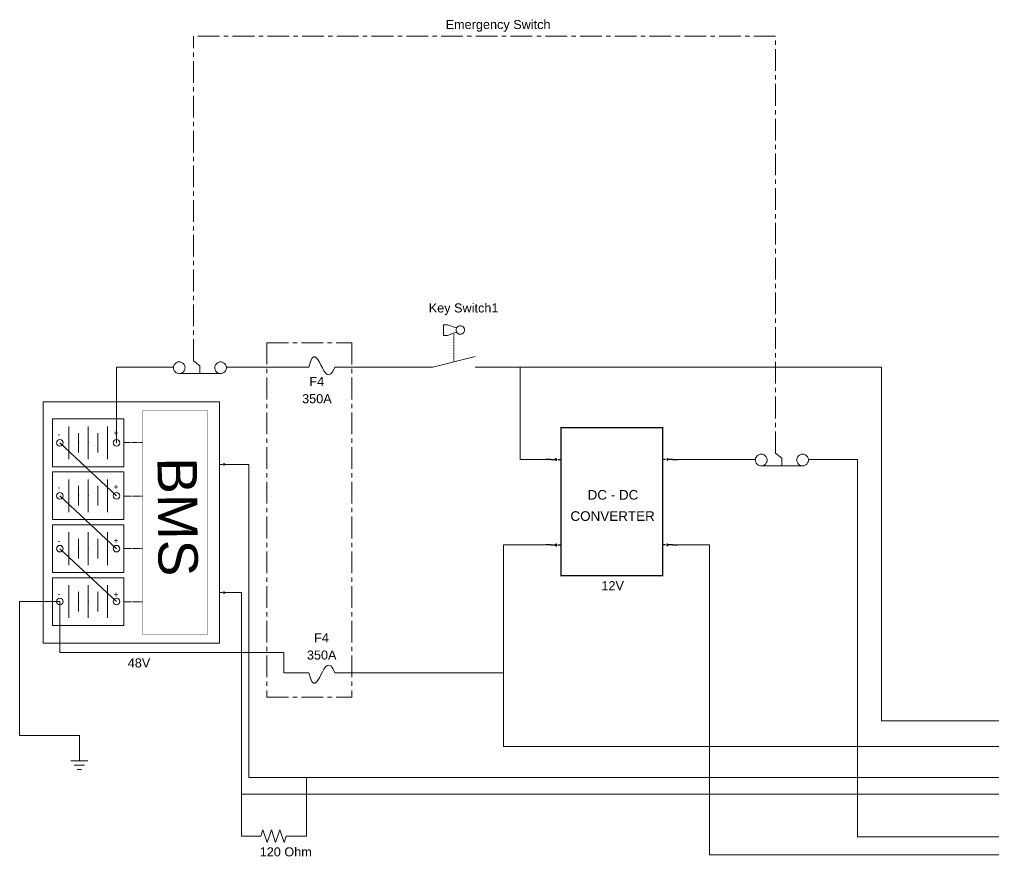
# Model space of a CAD drawing. Header units: inches. Extents: x 34 to 1574, y 72 to 573.
# Drawn here: x 34 to 604, y 83 to 573 of the extents above; entities that cross this region are included whole.
import ezdxf

# ---------------------------------------------------------------- set-up
doc = ezdxf.new("R2010")
doc.units = ezdxf.units.IN
doc.header["$MEASUREMENT"] = 0
for name, pattern in [('CENTERX2', [20.32, 12.7, -2.54, 2.54, -2.54]), ('DASH_DEFAULT_255_2_778_0_0', [0.9276, -0.3984, 0.5292]), ('DASHED', [0.75, 0.5, -0.25])]:
    doc.linetypes.add(name, pattern=pattern)
for name, color, linetype in [('CHANNELS', 40, 'Continuous'), ('CONNBLOCK', 3, 'Continuous'), ('DEFAULT_255_2_778', 255, 'Continuous'), ('DEFAULT_255_2_778_0_0', 255, 'DASH_DEFAULT_255_2_778_0_0'), ('DEFAULT_4_2_778', 4, 'Continuous'), ('FORMAT', 7, 'Continuous')]:
    doc.layers.add(name, color=color, linetype=linetype)
doc.styles.get("Standard").update_dxf_attribs({"font": 'arial.ttf'})

# ---------------------------------------------------------------- blocks, each defined once
blk = doc.blocks.new('*U10')
at = {"insert": (-2.71, 1.77), "char_height": 3.54, "attachment_point": 1}
blk.add_mtext_dynamic_manual_height_columns('-', width=5.4158, gutter_width=17.68, heights=[0], dxfattribs=at)
blk = doc.blocks.new('*U11')
at = {"color": 0, "linetype": 'ByBlock', "lineweight": -2, "transparency": 16777216}
for p in [(0, 0), (0, -31.11), (0, -62.23), (0, -93.34)]:
    blk.add_blockref('*U10', p, dxfattribs=at)
blk = doc.blocks.new('*U12')
at = {"insert": (-2.65, 1.77), "char_height": 3.54, "attachment_point": 1}
blk.add_mtext_dynamic_manual_height_columns('+', width=5.3033, gutter_width=17.68, heights=[0], dxfattribs=at)
blk = doc.blocks.new('*U13')
at = {"color": 0, "linetype": 'ByBlock', "lineweight": -2, "transparency": 16777216}
for p in [(0, 0), (0, -31.47), (0, -62.93), (0, -94.4)]:
    blk.add_blockref('*U12', p, dxfattribs=at)
blk = doc.blocks.new('*U14')
for p, q in [((1.57, 0.42), (1.99, 0.42)), ((-1.46, 0), (1.15, 0)), ((1.57, -0.42), (1.99, -0.42)), ((2.83, 0), (4.39, 0))]:
    blk.add_line(p, q)
blk.add_arc((1.57, 0), 0.419, 90, 270)
blk.add_trace([(2.83, -0.17), (2.83, 0.17), (1.57, -0.17), (1.57, 0.17)])
at = {"layer": 'CHANNELS'}
blk.add_line((-1.46, 0), (-4.39, 0), dxfattribs=at)
blk = doc.blocks.new('*U15')
at = {"color": 0, "linetype": 'ByBlock', "lineweight": -2, "transparency": 16777216}
for p in [(0, 0), (0, -50)]:
    blk.add_blockref('*U14', p, dxfattribs=at)
blk = doc.blocks.new('*U16')
for p, q in [((1.57, 0.42), (1.99, 0.42)), ((-1.46, 0), (1.15, 0)), ((1.57, -0.42), (1.99, -0.42)), ((2.83, 0), (4.39, 0))]:
    blk.add_line(p, q)
blk.add_arc((1.57, 0), 0.419, 90, 270)
blk.add_trace([(2.83, -0.17), (2.83, 0.17), (1.57, -0.17), (1.57, 0.17)])
at = {"layer": 'CHANNELS'}
blk.add_line((-1.46, 0), (-4.39, 0), dxfattribs=at)
blk = doc.blocks.new('*U17')
at = {"color": 0, "linetype": 'ByBlock', "lineweight": -2, "transparency": 16777216}
for p in [(0, 0), (0, -50)]:
    blk.add_blockref('*U16', p, dxfattribs=at)

msp = doc.modelspace()

# ---------------------------------------------------------------- linework, layer by layer
at = {"color": 7, "linetype": 'CENTERX2', "lineweight": 5}
for p, q in [((476.05, 563.03), (135.67, 563.03)), ((135.67, 373.12), (135.67, 563.03)), ((476.05, 319.15), (476.05, 563.03))]:
    msp.add_line(p, q, dxfattribs=at)
at = {"color": 242, "lineweight": 5, "true_color": 0xcd2027}
for p, q in [((90.64, 325.17), (90.64, 369.4)), ((326.72, 315.42), (341.72, 315.42))]:
    msp.add_line(p, q, dxfattribs=at)
at = {"color": 1, "lineweight": 5}
for p, q in [((172.26, 369.4), (201.42, 369.41)), ((201.42, 369.41), (203.26, 369.41)), ((256.98, 369.41), (218.26, 369.41)), ((317, 369.41), (538.09, 369.41)), ((326.72, 315.42), (326.72, 369.41)), ((538.09, 369.41), (538.09, 162.62)), ((538.09, 162.62), (745.29, 162.62))]:
    msp.add_line(p, q, dxfattribs=at)
at = {"lineweight": 5}
for p, q in [((90.64, 294.22), (57.51, 325.17)), ((152.34, 312.57), (150.78, 312.57)), ((153.6, 312.99), (153.18, 312.99)), ((153.6, 312.15), (153.18, 312.15)), ((156.64, 312.57), (154.02, 312.57)), ((90.64, 263.26), (57.51, 294.22)), ((90.64, 232.3), (57.51, 263.26)), ((152.34, 237.54), (150.78, 237.54)), ((153.6, 237.95), (153.18, 237.95)), ((153.6, 237.12), (153.18, 237.12)), ((156.64, 237.54), (154.02, 237.54))]:
    msp.add_line(p, q, dxfattribs=at)
at = {"color": 2, "linetype": 'DASHED', "lineweight": 5}
for p, q in [((95, 325.27), (105.81, 325.27)), ((95.04, 293.96), (105.84, 293.96)), ((95.04, 263.35), (105.84, 263.35)), ((95.04, 232.09), (105.84, 232.09))]:
    msp.add_line(p, q, dxfattribs=at)
at = {"color": 244, "lineweight": 5, "true_color": 0x991b1e}
for p, q in [((418.78, 315.42), (448.77, 315.43)), ((510.78, 315.43), (523.98, 315.43)), ((523.98, 315.43), (523.98, 94.66)), ((523.98, 94.66), (872.28, 94.66))]:
    msp.add_line(p, q, dxfattribs=at)
at = {"color": 2, "lineweight": 5}
for p, q in [((159.56, 312.57), (168.08, 312.57)), ((168.08, 312.57), (168.08, 129.45)), ((168.08, 129.45), (1266.69, 129.45)), ((201.69, 95.08), (201.69, 129.45))]:
    msp.add_line(p, q, dxfattribs=at)
at = {"color": 5, "lineweight": 5}
for p, q in [((317, 190.69), (317, 265.42)), ((317, 265.42), (341.72, 265.42)), ((418.78, 265.42), (437.5, 265.42)), ((437.5, 265.42), (437.5, 84.23)), ((33.89, 153.99), (33.89, 232.3)), ((57.51, 232.3), (33.89, 232.3)), ((57.51, 232.3), (57.51, 202.5)), ((57.51, 202.5), (188.5, 202.5)), ((188.5, 202.5), (188.5, 190.69)), ((188.5, 190.69), (201.42, 190.69)), ((219.92, 190.69), (317, 190.69)), ((317, 190.69), (317, 147.5)), ((68.91, 153.99), (33.89, 153.99)), ((317, 147.5), (759.46, 147.5)), ((437.5, 84.23), (872.31, 84.23))]:
    msp.add_line(p, q, dxfattribs=at)
at = {"color": 3, "lineweight": 5}
for p, q in [((159.56, 237.54), (163.67, 237.54)), ((163.67, 237.54), (163.67, 119.63)), ((163.67, 119.63), (1216.95, 119.63)), ((163.67, 119.63), (163.67, 95.08))]:
    msp.add_line(p, q, dxfattribs=at)
at = {"color": 6, "lineweight": 5}
msp.add_lwpolyline([(47.71, 349.09), (150.78, 349.09), (150.78, 207.97), (47.71, 207.97)], close=True, dxfattribs=at)
at = {"color": 32, "lineweight": 5, "true_color": 0xcd6928, "const_width": 0.2}
msp.add_lwpolyline([(105.87, 343.81), (143.98, 343.81), (143.98, 213.31), (105.87, 213.31)], close=True, dxfattribs=at)
at = {"lineweight": 5}
for centre, radius, start, end in [((291.7, 391.12), 2.48, 100.667, 159.5796), ((291.71, 391.08), 2.51, 89.969, 100.6031), ((291.71, 391.11), 2.49, 69.6503, 90.0831), ((291.72, 391.12), 2.48, 10.6655, 69.579), ((291.72, 391.12), 2.49, 159.6505, 180.083), ((291.74, 391.11), 2.51, 179.969, 190.6031), ((291.7, 391.11), 2.48, 190.6668, 249.5781), ((291.71, 391.12), 2.49, 249.6494, 270.0829), ((291.71, 391.15), 2.51, 269.969, 280.6025), ((291.72, 391.11), 2.48, 280.6653, 339.5775), ((291.7, 391.11), 2.49, 339.6492, 0.0829), ((291.68, 391.11), 2.51, 359.969, 10.6025), ((127.3, 369.1), 3.4, 108.8278, 163.0991), ((127.3, 369.08), 3.42, 91.4196, 108.7538), ((127.3, 368.99), 3.51, 89.9994, 91.476), ((127.31, 369.07), 3.43, 73.186, 90.0639), ((127.31, 369.1), 3.4, 18.8294, 73.0996), ((151.48, 369.1), 3.4, 108.8278, 163.0991), ((151.48, 369.08), 3.42, 91.4196, 108.7538), ((151.49, 368.99), 3.51, 89.9994, 91.476), ((151.49, 369.07), 3.43, 73.186, 90.0639), ((151.49, 369.1), 3.4, 18.8294, 73.0996), ((127.32, 369.1), 3.43, 163.1858, 180.064), ((127.4, 369.09), 3.51, 179.9994, 181.476), ((127.31, 369.09), 3.42, 181.4196, 198.7536), ((127.3, 369.09), 3.4, 198.8272, 253.0976), ((127.3, 369.11), 3.43, 253.1849, 270.0639), ((127.3, 369.19), 3.51, 269.9992, 271.4763), ((127.31, 369.1), 3.42, 271.4198, 288.7546), ((127.31, 369.09), 3.4, 288.8288, 343.0981), ((127.29, 369.1), 3.42, 1.4197, 18.7549), ((127.28, 369.09), 3.43, 343.1851, 0.0639), ((127.2, 369.09), 3.51, 359.9992, 1.4763), ((151.51, 369.1), 3.43, 163.1858, 180.064), ((151.59, 369.09), 3.51, 179.9994, 181.476), ((151.5, 369.09), 3.42, 181.4196, 198.7536), ((151.48, 369.09), 3.4, 198.8272, 253.0976), ((151.48, 369.11), 3.43, 253.1849, 270.0639), ((151.49, 369.19), 3.51, 269.9992, 271.4763), ((151.49, 369.1), 3.42, 271.4198, 288.7546), ((151.49, 369.09), 3.4, 288.8288, 343.0981), ((151.48, 369.1), 3.42, 1.4197, 18.7549), ((151.47, 369.09), 3.43, 343.1851, 0.0639), ((151.39, 369.09), 3.51, 359.9992, 1.4763), ((467.7, 315.12), 3.43, 163.1858, 180.064), ((467.78, 315.12), 3.51, 179.9994, 181.476), ((467.69, 315.11), 3.42, 181.4196, 198.7536), ((467.67, 315.12), 3.4, 108.8278, 163.0991), ((467.67, 315.11), 3.4, 198.8272, 253.0976), ((467.67, 315.11), 3.42, 91.4196, 108.7538), ((467.68, 315.02), 3.51, 89.9994, 91.476), ((467.68, 315.1), 3.43, 73.186, 90.0639), ((467.69, 315.12), 3.4, 18.8294, 73.0996), ((467.69, 315.11), 3.4, 288.8288, 343.0981), ((467.67, 315.12), 3.42, 1.4197, 18.7549), ((467.66, 315.11), 3.43, 343.1851, 0.0639), ((467.58, 315.12), 3.51, 359.9992, 1.4763), ((491.88, 315.12), 3.43, 163.1858, 180.064), ((491.96, 315.12), 3.51, 179.9994, 181.476), ((491.87, 315.11), 3.42, 181.4196, 198.7536), ((491.86, 315.12), 3.4, 108.8278, 163.0991), ((491.86, 315.11), 3.4, 198.8272, 253.0976), ((491.86, 315.11), 3.42, 91.4196, 108.7538), ((491.86, 315.02), 3.51, 89.9994, 91.476), ((491.87, 315.1), 3.43, 73.186, 90.0639), ((491.87, 315.12), 3.4, 18.8294, 73.0996), ((491.87, 315.11), 3.4, 288.8288, 343.0981), ((491.86, 315.12), 3.42, 1.4197, 18.7549), ((491.84, 315.11), 3.43, 343.1851, 0.0639), ((491.77, 315.12), 3.51, 359.9992, 1.4763), ((153.6, 312.57), 0.419, 270, 90), ((467.68, 315.14), 3.43, 253.1849, 270.0639), ((467.68, 315.21), 3.51, 269.9992, 271.4763), ((467.69, 315.13), 3.42, 271.4198, 288.7546), ((491.86, 315.14), 3.43, 253.1849, 270.0639), ((491.86, 315.21), 3.51, 269.9992, 271.4763), ((491.87, 315.13), 3.42, 271.4198, 288.7546), ((153.6, 237.54), 0.419, 270, 90)]:
    msp.add_arc(centre, radius, start, end, dxfattribs=at)
for points in [[(152.34, 312.73), (152.34, 312.4), (153.6, 312.73), (153.6, 312.4)], [(152.34, 237.7), (152.34, 237.37), (153.6, 237.7), (153.6, 237.37)]]:
    msp.add_trace(points, dxfattribs=at)
at = {"layer": 'CHANNELS', "lineweight": 5}
for p, q in [((156.64, 312.57), (159.56, 312.57)), ((156.64, 237.54), (159.56, 237.54))]:
    msp.add_line(p, q, dxfattribs=at)
at = {"layer": 'CONNBLOCK', "linetype": 'CENTERX2', "lineweight": 5}
for p, q in [((178.5, 383.6), (228.2, 383.6)), ((178.5, 383.6), (178.5, 176.5)), ((228.2, 383.6), (228.2, 176.5)), ((178.5, 176.5), (228.2, 176.5))]:
    msp.add_line(p, q, dxfattribs=at)
at = {"layer": 'CONNBLOCK', "lineweight": 5, "const_width": 0.75}
msp.add_lwpolyline([(350.5, 334), (410, 334), (410, 247.5), (350.5, 247.5)], close=True, dxfattribs=at)
at = {"layer": 'DEFAULT_255_2_778', "lineweight": 5}
for p, q in [((284.27, 394.21), (281.79, 394.21)), ((281.79, 394.21), (281.79, 388.01)), ((289.23, 392.35), (284.27, 394.21)), ((291.71, 393.59), (291.71, 393.59)), ((281.79, 388.01), (284.27, 388.01)), ((284.27, 388.01), (289.23, 389.87)), ((135.67, 373.12), (139.39, 370.15)), ((300.39, 375.61), (275.59, 369.41)), ((123.89, 369.09), (123.89, 369.09)), ((126.99, 365.68), (151.8, 365.68)), ((139.39, 370.15), (139.39, 365.68)), ((148.08, 369.09), (148.08, 369.09)), ((275.59, 369.41), (256.98, 369.41)), ((319, 369.41), (300.39, 369.41)), ((476.05, 319.15), (479.77, 316.17)), ((448.77, 315.43), (464.27, 315.43)), ((464.27, 315.12), (464.27, 315.12)), ((479.77, 316.17), (479.77, 311.71)), ((488.45, 315.12), (488.45, 315.12)), ((510.78, 315.43), (495.27, 315.43)), ((467.37, 311.71), (492.17, 311.71)), ((68.91, 153.99), (68.91, 139.11)), ((63.94, 139.11), (73.87, 139.11)), ((65.81, 136.63), (72.01, 136.63)), ((67.67, 134.15), (70.15, 134.15)), ((175.02, 95.08), (176.26, 98.8)), ((176.26, 98.8), (178.74, 91.36)), ((178.74, 91.36), (181.23, 98.8)), ((181.23, 98.8), (183.71, 91.36)), ((183.71, 91.36), (186.19, 98.8)), ((186.19, 98.8), (188.67, 91.36)), ((163.67, 95.08), (175.02, 95.08)), ((188.67, 91.36), (189.91, 95.08)), ((189.91, 95.08), (201.69, 95.08))]:
    msp.add_line(p, q, dxfattribs=at)
at = {"layer": 'DEFAULT_255_2_778', "color": 1, "lineweight": 5}
for p, q in [((90.64, 369.4), (123.89, 369.4)), ((170.4, 369.4), (154.9, 369.4))]:
    msp.add_line(p, q, dxfattribs=at)
at = {"layer": 'DEFAULT_255_2_778_0_0', "lineweight": 5}
msp.add_line((287.99, 372.51), (287.99, 389.25), dxfattribs=at)
at = {"layer": 'DEFAULT_4_2_778', "color": 1, "lineweight": 5}
msp.add_line((172.26, 369.4), (169.16, 369.4), dxfattribs=at)
at = {"layer": 'FORMAT', "lineweight": 5}
for p, q in [((201.42, 369.41), (203.08, 369.41)), ((218.26, 369.41), (219.92, 369.41)), ((53.21, 339.16), (94.94, 339.16)), ((53.21, 339.16), (53.21, 311.18)), ((94.94, 339.16), (94.94, 311.18)), ((62.84, 315.59), (62.84, 334.75)), ((68.49, 319.45), (68.49, 330.89)), ((74.08, 315.59), (74.08, 334.75)), ((53.21, 311.18), (94.94, 311.18)), ((53.21, 308.21), (94.94, 308.21)), ((53.21, 308.21), (53.21, 280.23)), ((94.94, 308.21), (94.94, 280.23)), ((62.84, 284.64), (62.84, 303.79)), ((74.08, 284.64), (74.08, 303.79)), ((68.49, 288.49), (68.49, 299.94)), ((53.21, 280.23), (94.94, 280.23)), ((53.21, 277.25), (94.94, 277.25)), ((53.21, 277.25), (53.21, 249.27)), ((94.94, 277.25), (94.94, 249.27)), ((62.84, 253.68), (62.84, 272.84)), ((68.49, 257.54), (68.49, 268.98)), ((74.08, 253.68), (74.08, 272.84)), ((53.21, 249.27), (94.94, 249.27)), ((53.21, 246.29), (94.94, 246.29)), ((53.21, 246.29), (53.21, 218.32)), ((94.94, 246.29), (94.94, 218.32)), ((62.84, 222.73), (62.84, 241.88)), ((74.08, 222.73), (74.08, 241.88)), ((68.49, 226.58), (68.49, 238.03)), ((53.21, 218.32), (94.94, 218.32))]:
    msp.add_line(p, q, dxfattribs=at)
at = {"layer": 'FORMAT', "color": 7, "linetype": 'Continuous', "lineweight": 5}
for p, q in [((79.66, 319.45), (79.66, 330.89)), ((85.31, 315.59), (85.31, 334.75)), ((85.31, 284.64), (85.31, 303.79)), ((79.66, 288.49), (79.66, 299.94)), ((79.66, 257.54), (79.66, 268.98)), ((85.31, 253.68), (85.31, 272.84)), ((85.31, 222.73), (85.31, 241.88)), ((79.66, 226.58), (79.66, 238.03)), ((201.42, 190.69), (203.08, 190.69)), ((218.26, 190.69), (219.92, 190.69))]:
    msp.add_line(p, q, dxfattribs=at)
at = {"layer": 'FORMAT', "lineweight": 5}
for centre in [(57.51, 325.17), (57.51, 294.22), (57.51, 263.26), (57.51, 232.3)]:
    msp.add_circle(centre, 1.92, dxfattribs=at)
at = {"layer": 'FORMAT', "color": 7, "linetype": 'Continuous', "lineweight": 5}
for centre in [(90.64, 325.17), (90.64, 294.22), (90.64, 263.26), (90.64, 232.3)]:
    msp.add_circle(centre, 1.92, dxfattribs=at)
at = {"layer": 'FORMAT', "color": 242, "lineweight": 5, "true_color": 0xcd2027}
msp.add_open_spline([(203.08, 369.41), (208.13, 389.44), (211.75, 352.72), (218.26, 369.41)], degree=3, dxfattribs=at)
at = {"layer": 'FORMAT', "color": 5, "linetype": 'Continuous', "lineweight": 5}
msp.add_open_spline([(203.08, 190.69), (208.13, 170.66), (211.75, 207.38), (218.26, 190.69)], degree=3, dxfattribs=at)
at = {"layer": 'FORMAT', "lineweight": 5}
for p in [(68.49, 325.17), (74.08, 325.17), (68.49, 294.22), (74.08, 294.22), (68.49, 263.26), (74.08, 263.26), (68.49, 232.3), (74.08, 232.3)]:
    msp.add_point(p, dxfattribs=at)

# ---------------------------------------------------------------- block references
at = {"lineweight": 5}
for name, p in [('*U13', (91.54, 330.9)), ('*U11', (58.84, 330.22)), ('*U15', (346.11, 315.42))]:
    msp.add_blockref(name, p, dxfattribs=at)
at = {"lineweight": 5, "xscale": -1}
msp.add_blockref('*U17', (414.39, 315.42), dxfattribs=at)

# ---------------------------------------------------------------- texts
at = {"color": 8, "lineweight": 5}
msp.add_text('BMS', height=23.02, rotation=270.5733, dxfattribs=at).set_placement((114.55, 316.64))
at = {"lineweight": 5, "attachment_point": 1}
for s, width, gutter_width, insert, char_height in [('Emergency Switch', 68.3678, 26.52, (283.11, 572.49), 5.3033), ('Key Switch1', 58.835, 26.52, (273.22, 406.71), 5.3033), ('F4', 18.5616, 26.52, (203.43, 363.71), 5.303), ('350A', 16.4402, 26.52, (199.18, 353.63), 5.303), ('DC - DC', 103.5, 28.12, (366.12, 297.56), 5.625), ('CONVERTER', 57.9375, 28.12, (356.09, 285.14), 5.625), ('12V', 16.4402, 26.52, (374.19, 244.27), 5.303), ('F4', 18.5616, 26.52, (206.2, 213.77), 5.303), ('350A', 16.4402, 26.52, (201.96, 203.7), 5.303), ('48V', 16.4402, 26.52, (97.21, 199.08), 5.303), ('120 Ohm', 35.6125, 26.52, (174.37, 88.58), 5.303)]:
    msp.add_mtext_dynamic_manual_height_columns(s, width=width, gutter_width=gutter_width, heights=[0], dxfattribs=dict(at, insert=insert, char_height=char_height))

doc.saveas('drawing.dxf')
